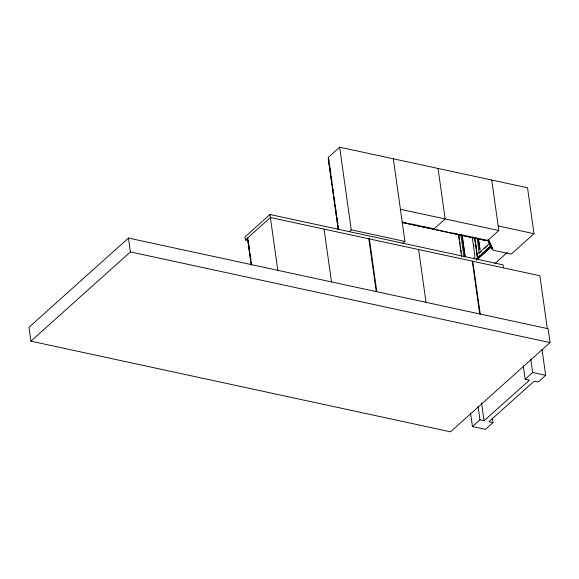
<?xml version="1.0" encoding="UTF-8"?>
<svg xmlns="http://www.w3.org/2000/svg" width="579" height="579" viewBox="0 0 579 579"><rect width="100%" height="100%" fill="white"/><g stroke="black" fill="none" stroke-linecap="round" stroke-linejoin="round"><path stroke-width="0.87" d="M128.458 238.063L28.95 327.301L30.897 341.161L450.542 431.818L550.05 342.58L548.103 328.72L128.458 238.063L130.405 251.923L30.897 341.161M488.235 239.315L493.279 250.28L511.177 254.145L533.983 233.692L527.527 187.77L339.634 147.182L328.228 157.408L338.353 229.4M328.763 158.632L328.286 159.059L331.948 185.085L332.418 184.658M503.484 267.874L503.057 264.864L269.966 214.505L244.96 236.934L245.387 239.952L248.036 240.524M245.387 239.952L270.393 217.523L539.889 275.742L547.314 328.554M248.015 238.432L247.537 238.859L248.883 248.427L249.361 248M249.411 248.384L248.934 248.811L251.141 264.48M332.636 186.185L332.158 186.612L338.187 229.472M349.238 231.643L351.25 229.834L404.931 241.436L393.315 158.776M410.851 224.391L411.329 223.964L413.963 224.536M402.919 243.238L404.931 241.436M460.066 235.023L460.537 234.596M491.737 180.04L498.837 230.551L487.431 240.777L402.173 222.358M488.98 243.983L478.645 253.247L481.163 251.474M473.528 258.321L474.802 257.177M484.355 248.615L487.54 245.757M476.126 259.016L477.436 257.843L474.794 239.026M480.302 255.274L477.675 257.626L477.045 253.146M481.612 254.094L490.797 245.858M476.249 259.124L490.934 245.952M476.329 259.884L491.006 246.712M476.727 259.957L491.31 246.878M494.618 263.821L507.218 252.524M523.264 365.783L525.153 379.209L532.629 372.5L545.671 375.315L542.024 349.361M470.575 413.145L472.457 426.571L479.94 419.855L484.051 420.745L529.459 380.142L525.153 379.209M492.353 418.197L492.982 422.677L485.499 429.386L472.457 426.571M545.671 375.315L538.188 382.031L534.171 381.163L488.871 421.787L492.982 422.677M498.193 225.962L533.983 233.692M400.415 209.294L498.837 230.551M402.528 222.068L406.045 222.828M415.729 224.92L419.247 225.68M421.005 226.056L427.164 227.388M428.923 227.764L433.324 228.719L432.846 229.146L402.05 222.488M453.48 233.069L457.012 233.836M461.42 234.784L464.951 235.552M466.717 235.935L470.242 236.695M472.008 237.079L478.182 238.41M479.948 238.794L487.011 240.314M486.534 240.741L433.591 229.306L445.15 218.956L438.05 168.446M478.326 258.089L477.581 257.923L474.852 238.468M130.405 251.923L550.05 342.58M488.321 239.25L492.758 248.883L491.897 249.071L487.829 240.242M487.822 240.097L491.824 248.775M530.748 359.074L532.629 372.5M478.471 238.989L479.962 249.592L478.312 238.903M477.132 238.128L479.253 253.189M475.287 240.603L475.533 242.398M475.786 244.193L476.162 246.878M476.416 248.666L476.792 251.358M473.694 244.2L473.948 245.974M472.203 236.912L474.961 256.548M472.782 261.245L480.208 314.057M472.29 261.136L479.709 313.948M462.223 235.66L465.205 256.859M462.071 235.646L465.038 256.75M460.877 234.741L463.989 256.895M458.626 234.365L459.379 239.742M459.632 241.53L460.008 244.215M460.262 246.01L461.145 252.278M461.391 254.072L461.644 255.86M458.474 234.234L461.579 256.345M481.533 402.846L484.051 420.745M478.051 406.436L479.94 419.855M418.603 249.542L426.028 302.347M369.395 238.91L376.813 291.715M368.816 238.787L376.234 291.592M339.634 147.182L351.25 229.834M328.886 159.5L329.125 161.237M329.494 163.835L329.74 165.572M329.979 167.309L330.348 169.908M330.71 172.513L330.956 174.25M331.202 175.98L331.441 177.717M331.81 180.322L332.057 182.052M333.012 188.863L333.265 190.65M333.511 192.438L333.765 194.226M334.141 196.903L334.394 198.684M334.64 200.472L334.894 202.259M335.27 204.937L335.523 206.725M335.9 209.403L336.146 211.19M336.399 212.971L336.652 214.758M337.029 217.436L337.275 219.224M337.651 221.902L337.904 223.689M338.158 225.477L338.404 227.257M324.081 229.118L331.499 281.93M269.966 214.505L277.811 270.328M248.377 241.045L248.623 242.782M248.992 245.395L249.238 247.132M250.142 253.609L250.389 255.346M250.758 257.959L251.004 259.703M251.366 262.316L251.612 264.053M247.588 237.969L251.424 265.218"/></g></svg>
